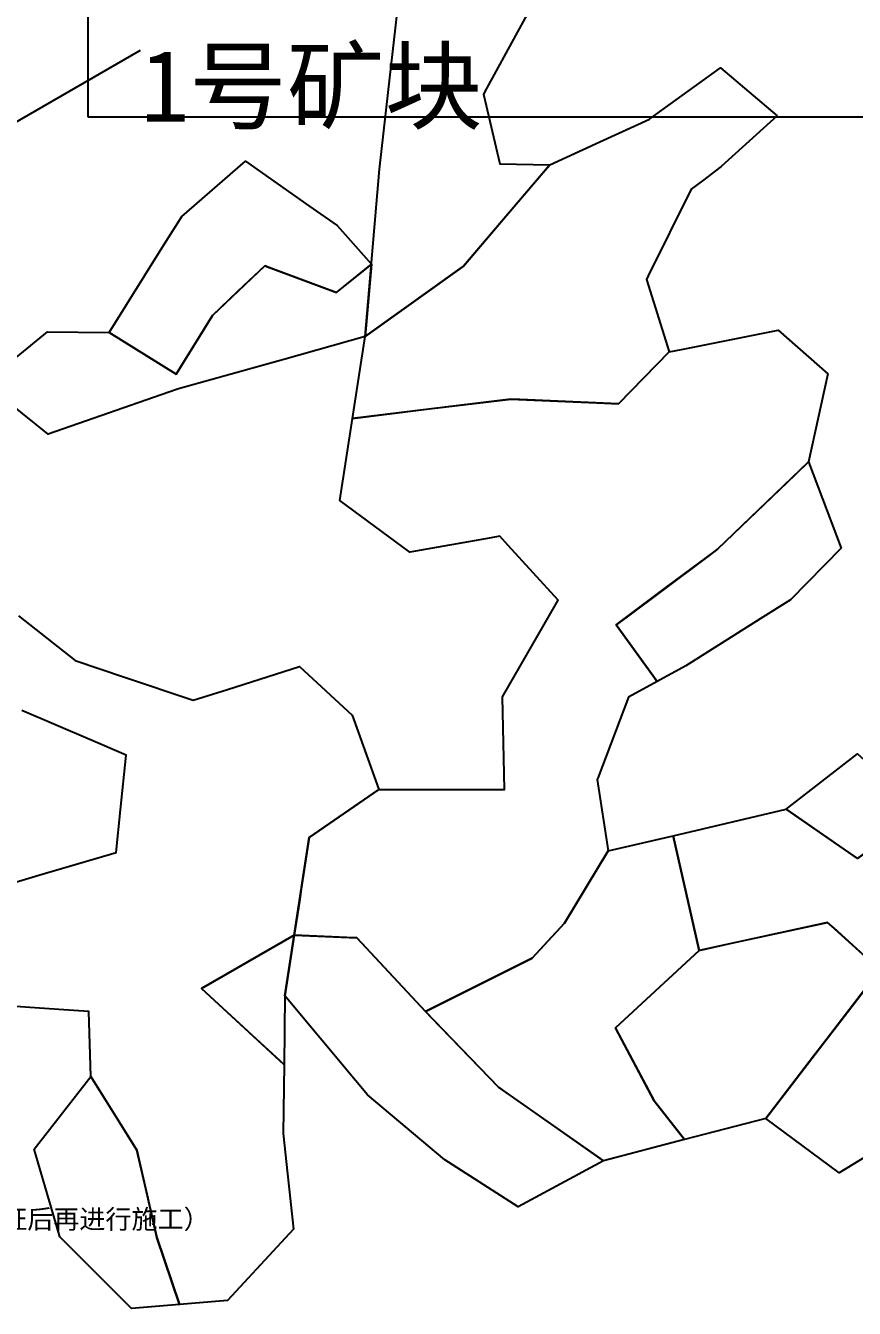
# Model space of a CAD drawing. Header units: metres. Extents: x 469944 to 470119, y 4349678 to 4349777.
# Drawn here: x 470049 to 470083.7, y 4349685.5 to 4349739.2 of the extents above; entities that cross this region are included whole.
import ezdxf

# ---------------------------------------------------------------- set-up
doc = ezdxf.new("R2010")
doc.units = ezdxf.units.M
doc.layers.add('综合图_历史矿块', color=7, linetype='Continuous')
doc.layers.add('缺工程待取样', color=7, linetype='Continuous')
doc.styles.add('CN_TTF', font='simsunb.ttf')
picture_1 = doc.add_image_def('image1.png', size_in_pixel=(1052, 617))

msp = doc.modelspace()

# ---------------------------------------------------------------- linework, layer by layer
at = {"color": 7}
msp.add_line((470046.41, 4349733.928), (470053.849, 4349738.222), dxfattribs=at)
at = {"layer": '综合图_历史矿块', "color": 9}
for points in [[(470070.195, 4349740.009), (470068.335, 4349736.613), (470068.203, 4349736.372), (470068.898, 4349733.465), (470070.982, 4349733.419), (470067.368, 4349729.173), (470063.26, 4349726.234), (470063.86, 4349733.23), (470064.29, 4349737.066), (470064.645, 4349740.239)], [(470048.747, 4349714.536), (470051.11, 4349712.663), (470051.11, 4349712.663), (470053.176, 4349711.965), (470056.049, 4349710.994), (470057.493, 4349711.453), (470060.505, 4349712.41), (470062.715, 4349710.374), (470063.831, 4349707.254), (470060.914, 4349705.252), (470060.578, 4349703.08), (470060.5, 4349702.575), (470060.28, 4349701.153), (470058.343, 4349700.038), (470056.407, 4349698.924), (470058.858, 4349696.66), (470059.858, 4349695.736), (470059.827, 4349692.85), (470060.005, 4349691.162), (470060.249, 4349688.849), (470057.493, 4349685.859), (470055.484, 4349685.695), (470054.538, 4349688.504), (470054.072, 4349690.537), (470053.699, 4349692.161), (470052.592, 4349693.921), (470051.766, 4349695.234), (470051.689, 4349697.962), (470050.423, 4349698.049), (470047.591, 4349698.243)], [(470047.533, 4349703.062), (470049.726, 4349703.709), (470052.827, 4349704.624), (470053.015, 4349706.412), (470053.255, 4349708.695), (470051.751, 4349709.34), (470048.874, 4349710.571)]]:
    msp.add_lwpolyline(points, dxfattribs=at)
for points in [[(470080.5, 4349735.473), (470078.161, 4349733.35), (470077.371, 4349732.751), (470076.908, 4349732.4), (470075.108, 4349728.763), (470075.037, 4349728.619), (470075.981, 4349725.587), (470073.853, 4349723.413), (470069.735, 4349723.593), (470069.347, 4349723.61), (470066.035, 4349723.204), (470062.724, 4349722.798), (470063.26, 4349726.234), (470067.327, 4349729.144), (470067.368, 4349729.173), (470069.175, 4349731.296), (470070.705, 4349733.094), (470070.982, 4349733.419), (470073.072, 4349734.375), (470075.161, 4349735.331), (470075.171, 4349735.338), (470078.131, 4349737.48), (470080.5, 4349735.473)], [(470060.891, 4349731.706), (470062.08, 4349730.872), (470063.519, 4349729.254), (470062.046, 4349728.072), (470059.484, 4349729.025), (470059.05, 4349729.187), (470057.913, 4349728.108), (470056.857, 4349727.106), (470055.344, 4349724.648), (470052.534, 4349726.402), (470054.758, 4349729.953), (470055.576, 4349731.26), (470058.239, 4349733.565), (470060.891, 4349731.706)], [(470063.26, 4349726.234), (470059.847, 4349725.264), (470055.436, 4349724.034), (470055.349, 4349724.01), (470049.988, 4349722.137), (470047.32, 4349724.278), (470049.955, 4349726.426), (470052.534, 4349726.402), (470055.225, 4349724.723), (470055.344, 4349724.648), (470056.857, 4349727.106), (470059.05, 4349729.187), (470062.048, 4349728.072), (470063.519, 4349729.254), (470063.26, 4349726.234)], [(470082.627, 4349724.664), (470081.817, 4349720.978), (470081.259, 4349720.442), (470078.008, 4349717.323), (470077.428, 4349716.89), (470074.163, 4349714.454), (470073.765, 4349714.157), (470075.484, 4349711.781), (470074.284, 4349711.13), (470072.992, 4349707.734), (470072.969, 4349707.674), (470073.431, 4349704.694), (470071.594, 4349701.664), (470070.704, 4349700.695), (470070.244, 4349700.194), (470065.786, 4349697.962), (470062.903, 4349701.04), (470062.482, 4349701.058), (470060.28, 4349701.153), (470060.914, 4349705.252), (470063.831, 4349707.254), (470067.899, 4349707.252), (470069.089, 4349707.252), (470069.075, 4349707.92), (470069.01, 4349711.145), (470071.224, 4349714.988), (470071.34, 4349715.189), (470069.246, 4349717.475), (470068.89, 4349717.863), (470068.53, 4349717.799), (470065.12, 4349717.194), (470062.187, 4349719.361), (470062.724, 4349722.798), (470065.827, 4349723.179), (470069.347, 4349723.61), (470073.267, 4349723.439), (470073.853, 4349723.413), (470075.981, 4349725.587), (470076.492, 4349725.689), (470080.545, 4349726.501), (470082.627, 4349724.664)], [(470083.176, 4349717.362), (470081.065, 4349715.208), (470079.792, 4349714.401), (470076.684, 4349712.432), (470075.484, 4349711.781), (470073.765, 4349714.157), (470075.887, 4349715.74), (470077.919, 4349717.257), (470078.008, 4349717.323), (470081.817, 4349720.978), (470083.176, 4349717.362)], [(470085.952, 4349706.864), (470086.413, 4349706.238), (470083.864, 4349704.363), (470080.881, 4349706.429), (470083.87, 4349708.758), (470085.952, 4349706.864)], [(470083.292, 4349704.759), (470083.864, 4349704.363), (470085.138, 4349705.301), (470086.413, 4349706.238), (470088.771, 4349703.032), (470086.567, 4349699.126), (470086.559, 4349699.113), (470088.887, 4349695.658), (470086.516, 4349693.286), (470085.714, 4349692.797), (470083.104, 4349691.204), (470080.026, 4349693.482), (470082.417, 4349696.598), (470083.028, 4349697.395), (470084.421, 4349699.209), (470084.807, 4349699.713), (470082.871, 4349701.46), (470082.614, 4349701.692), (470077.239, 4349700.523), (470076.152, 4349705.312), (470080.881, 4349706.429), (470083.292, 4349704.759)], [(470077.239, 4349700.523), (470073.733, 4349697.284), (470073.755, 4349697.243), (470075.353, 4349694.224), (470076.627, 4349692.596), (470073.229, 4349691.71), (470069.657, 4349694.215), (470068.836, 4349694.79), (470065.786, 4349697.962), (470070.244, 4349700.194), (470071.275, 4349701.317), (470071.594, 4349701.664), (470073.431, 4349704.694), (470076.152, 4349705.312), (470077.239, 4349700.523)], [(470084.807, 4349699.713), (470082.417, 4349696.598), (470082.023, 4349696.085), (470080.026, 4349693.482), (470076.627, 4349692.596), (470075.353, 4349694.224), (470073.733, 4349697.284), (470077.239, 4349700.523), (470078.591, 4349700.817), (470082.614, 4349701.692), (470084.807, 4349699.713)], [(470059.89, 4349698.623), (470059.858, 4349695.733), (470056.407, 4349698.924), (470060.28, 4349701.153), (470059.89, 4349698.623)], [(470062.903, 4349701.04), (470065.786, 4349697.962), (470066.022, 4349697.716), (470068.836, 4349694.79), (470069.183, 4349694.547), (470073.229, 4349691.71), (470069.658, 4349689.787), (470066.74, 4349691.647), (470066.588, 4349691.744), (470063.352, 4349694.471), (470062.851, 4349695.072), (470059.889, 4349698.624), (470060.28, 4349701.153), (470062.903, 4349701.04)], [(470053.699, 4349692.161), (470053.965, 4349691.003), (470054.538, 4349688.504), (470055.484, 4349685.695), (470053.475, 4349685.531), (470050.475, 4349688.531), (470050.253, 4349689.29), (470049.4, 4349692.201), (470051.766, 4349695.234), (470053.699, 4349692.161)]]:
    msp.add_lwpolyline(points, close=True, dxfattribs=at)

# ---------------------------------------------------------------- texts
at = {"insert": (470053.849, 4349738.222), "char_height": 3, "attachment_point": 1, "style": 'CN_TTF'}
msp.add_mtext('1号矿块', dxfattribs=at)
at = {"layer": '缺工程待取样', "color": 6, "style": 'CN_TTF'}
msp.add_text('BS-3960-0903-P30 0.87  （缺工程，待取样验证后再进行施工）', height=0.8, dxfattribs=at).set_placement((470025.677, 4349688.866))

# ---------------------------------------------------------------- pictures from other files: only their frames are drawn
image = msp.add_image(picture_1, insert=(470051.659, 4349735.417), size_in_units=(40, 23.46))

doc.saveas('drawing.dxf')
